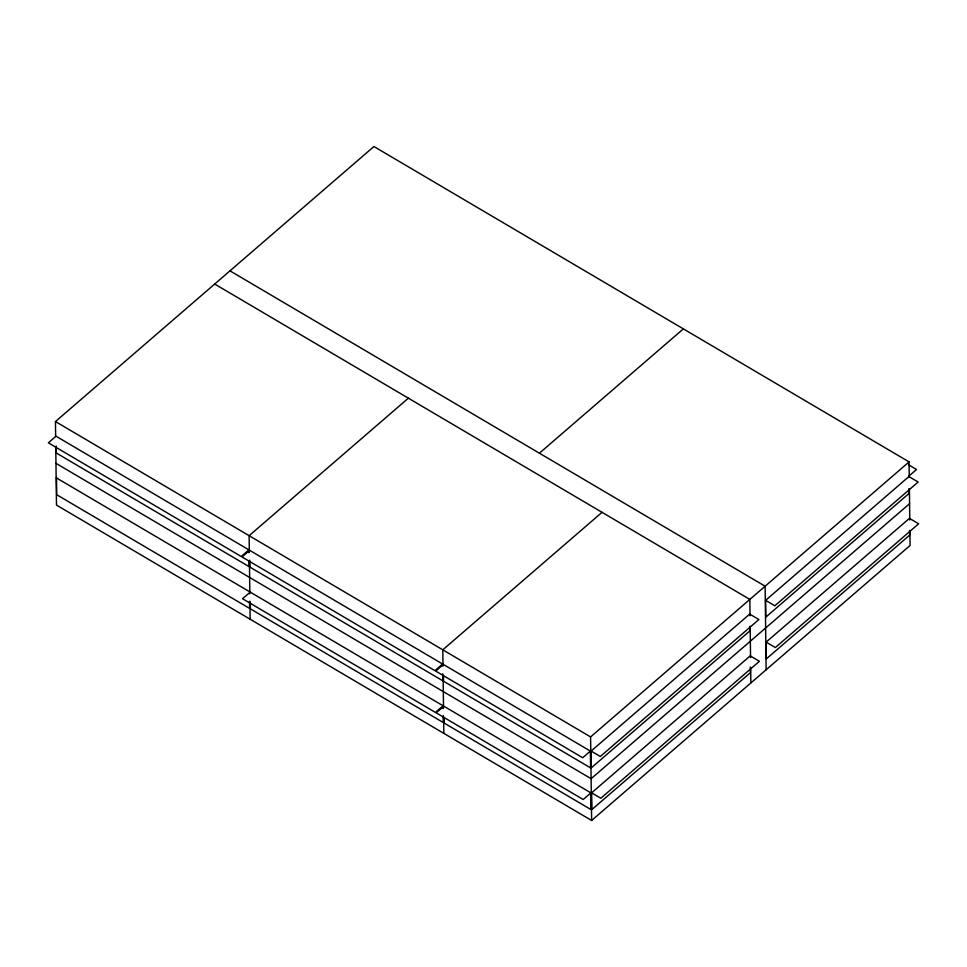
<?xml version="1.0" encoding="UTF-8"?>
<svg xmlns="http://www.w3.org/2000/svg" width="967" height="967" viewBox="0 0 967 967"><rect width="100%" height="100%" fill="white"/><g stroke="black" fill="none" stroke-linecap="round" stroke-linejoin="round"><path stroke-width="1.45" d="M55.639 436.468L55.457 421.552L373.927 146.525L909.077 461.9L909.258 476.828M408.364 398.174L249.135 535.694L249.329 552.097M248.918 549.872L241.242 556.508L48.35 442.826L56.026 436.202L248.918 549.872L248.954 552.677M539.405 453.197L683.355 328.877M602.042 512.317L442.801 649.824L443.007 666.239M443.104 705.789L435.428 712.413L242.536 598.73L250.211 592.106L443.104 705.789L443.14 708.581M55.772 446.911L56.485 505.1L591.623 820.475L590.595 736.927L909.077 461.9M590.39 751.093L582.702 757.729L435.682 671.086L443.37 664.45L590.39 751.093L590.595 767.895L443.575 681.252L443.502 675.643M908.859 476.102L916.535 469.478L908.726 464.873M591.103 751.069L749.691 614.105L758.902 619.533L600.314 756.496L591.103 751.069L591.308 767.846L749.896 630.883L749.848 626.689M765.622 600.338L908.92 476.586L918.142 482.025L774.833 605.777L765.622 600.338L765.828 617.127L909.125 493.375L909.016 488.673M909.584 503.674L591.115 778.701L55.965 463.326M590.897 792.867L583.21 799.504L436.19 712.86L443.877 706.224L590.897 792.867L591.103 809.657L444.083 723.014L444.01 717.417M591.611 792.831L750.199 655.88L759.409 661.307L600.821 798.258L591.611 792.831L591.816 809.609L750.404 672.657L750.332 667.061M766.13 642.112L909.439 518.36L918.65 523.788L775.353 647.539L766.13 642.112L766.335 658.902L909.645 535.138L909.524 530.448M591.623 820.475L910.092 545.448L909.911 530.532M229.977 270.845L765.127 586.22L766.142 669.756M214.698 284.044L749.836 599.419L750.041 615.834M55.457 421.552L590.595 736.927M56.533 477.964L249.426 591.647M909.403 488.758L909.778 520.089M750.162 626.265L750.549 657.596M750.67 668.04L750.851 682.956M443.116 675.196L443.515 708.013M443.623 716.958L443.829 733.373M442.705 673.794L442.789 680.792L249.897 567.109L249.812 560.123M443.224 715.568L443.309 722.554L250.417 608.884L250.344 603.287M249.438 561.053L249.837 593.871M249.933 601.329L250.151 619.231M249.051 561.065L249.123 566.65L56.231 452.967L56.146 445.98M249.546 601.438L249.631 608.424L56.739 494.741L56.473 477.456M249.691 550.332L242.016 556.956L434.92 670.639L442.596 664.015L249.691 550.332"/></g></svg>
